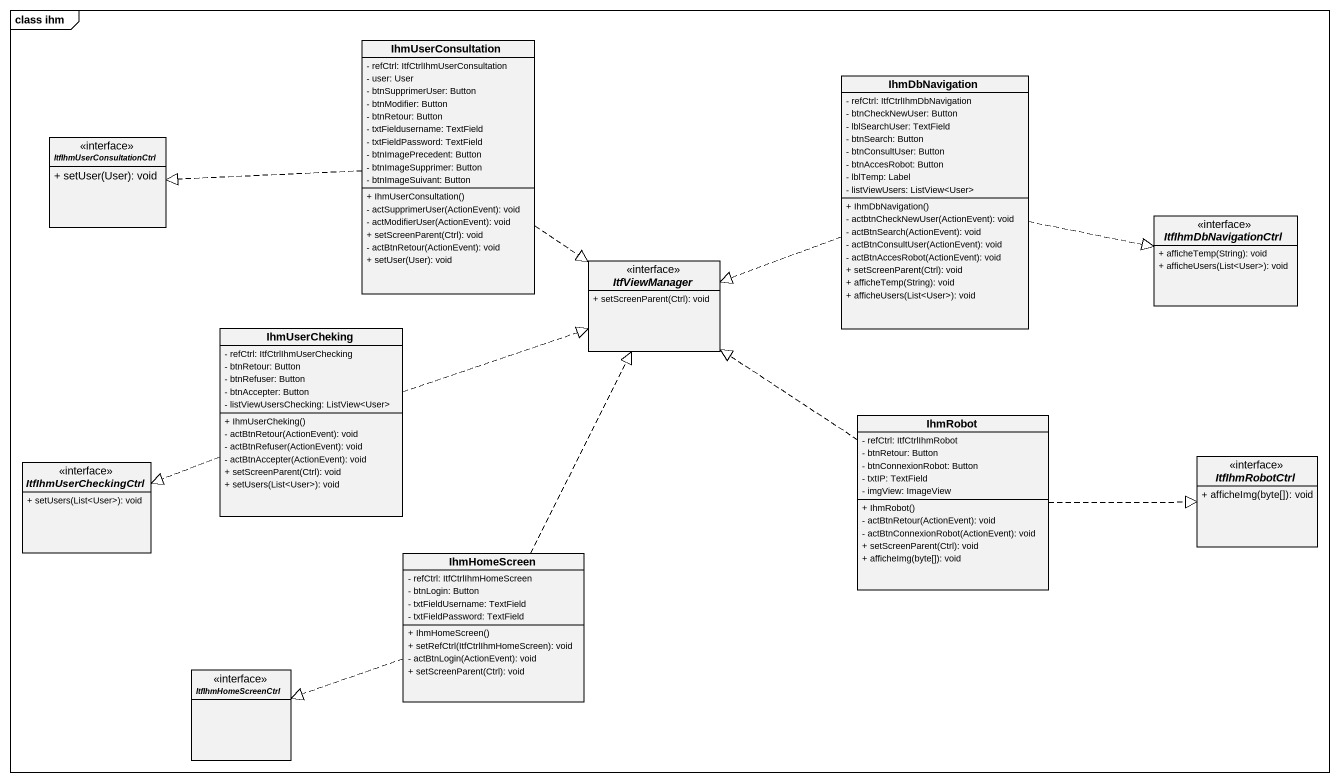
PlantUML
@startuml
mainframe class ihm
hide circle
hide empty members
skinparam classAttributeIconSize 0
class IhmUserConsultation {
  - refCtrl: ItfCtrlIhmUserConsultation
  - user: User
  - btnSupprimerUser: Button
  - btnModifier: Button
  - btnRetour: Button
  - txtFieldusername: TextField
  - txtFieldPassword: TextField
  - btnImagePrecedent: Button
  - btnImageSupprimer: Button
  - btnImageSuivant: Button
  + IhmUserConsultation()
  - actSupprimerUser(ActionEvent): void
  - actModifierUser(ActionEvent): void
  + setScreenParent(Ctrl): void
  - actBtnRetour(ActionEvent): void
  + setUser(User): void
}
class IhmDbNavigation {
  - refCtrl: ItfCtrlIhmDbNavigation
  - btnCheckNewUser: Button
  - lblSearchUser: TextField
  - btnSearch: Button
  - btnConsultUser: Button
  - btnAccesRobot: Button
  - lblTemp: Label
  - listViewUsers: ListView<User>
  + IhmDbNavigation()
  - actbtnCheckNewUser(ActionEvent): void
  - actBtnSearch(ActionEvent): void
  - actBtnConsultUser(ActionEvent): void
  - actBtnAccesRobot(ActionEvent): void
  + setScreenParent(Ctrl): void
  + afficheTemp(String): void
  + afficheUsers(List<User>): void
}
interface ItfIhmUserConsultationCtrl {
  + setUser(User): void
}
interface ItfIhmDbNavigationCtrl {
  + afficheTemp(String): void
  + afficheUsers(List<User>): void
}
interface ItfViewManager <<interface>> {
  + setScreenParent(Ctrl): void
}
class IhmUserCheking {
  - refCtrl: ItfCtrlIhmUserChecking
  - btnRetour: Button
  - btnRefuser: Button
  - btnAccepter: Button
  - listViewUsersChecking: ListView<User>
  + IhmUserCheking()
  - actBtnRetour(ActionEvent): void
  - actBtnRefuser(ActionEvent): void
  - actBtnAccepter(ActionEvent): void
  + setScreenParent(Ctrl): void
  + setUsers(List<User>): void
}
class IhmRobot {
  - refCtrl: ItfCtrlIhmRobot
  - btnRetour: Button
  - btnConnexionRobot: Button
  - txtIP: TextField
  - imgView: ImageView
  + IhmRobot()
  - actBtnRetour(ActionEvent): void
  - actBtnConnexionRobot(ActionEvent): void
  + setScreenParent(Ctrl): void
  + afficheImg(byte[]): void
}
interface ItfIhmUserCheckingCtrl {
  + setUsers(List<User>): void
}
interface ItfIhmRobotCtrl {
  + afficheImg(byte[]): void
}
class IhmHomeScreen {
  - refCtrl: ItfCtrlIhmHomeScreen
  - btnLogin: Button
  - txtFieldUsername: TextField
  - txtFieldPassword: TextField
  + IhmHomeScreen()
  + setRefCtrl(ItfCtrlIhmHomeScreen): void
  - actBtnLogin(ActionEvent): void
  + setScreenParent(Ctrl): void
}
interface ItfIhmHomeScreenCtrl
IhmUserConsultation .left.|> ItfIhmUserConsultationCtrl
IhmUserConsultation ..|> ItfViewManager
IhmDbNavigation .right.|> ItfIhmDbNavigationCtrl
IhmDbNavigation .left.|> ItfViewManager
IhmUserCheking .right.|> ItfViewManager
IhmUserCheking .left.|> ItfIhmUserCheckingCtrl
IhmRobot .up.|> ItfViewManager
IhmRobot .right.|> ItfIhmRobotCtrl
IhmHomeScreen .up.|> ItfViewManager
IhmHomeScreen .left.|> ItfIhmHomeScreenCtrl
@enduml
